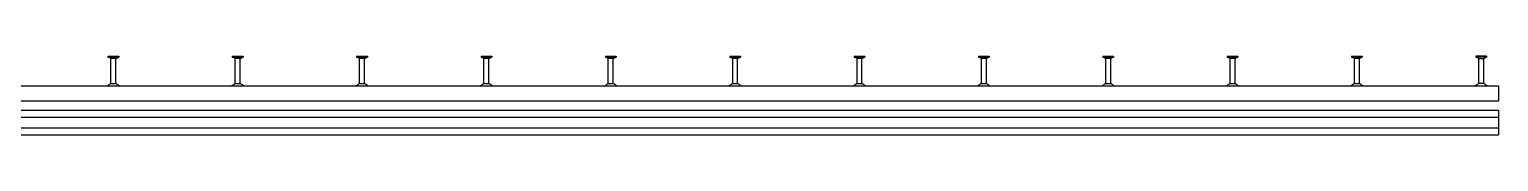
# Model space of a CAD drawing. Header units: millimetres. Extents: x -466 to 5678, y -7065 to 2232.
# Drawn here: x 2721 to 5675, y -4117 to -3959 of the extents above; entities that cross this region are included whole.
import ezdxf

# ---------------------------------------------------------------- set-up
doc = ezdxf.new("R2010")
doc.units = ezdxf.units.MM
doc.layers.add('HALFEN', color=2, linetype='CONTINUOUS')

msp = doc.modelspace()

# ---------------------------------------------------------------- linework, layer by layer
at = {"layer": 'HALFEN'}
for p, q in [((2879.3, -3959), (2879.3, -3961.2)), ((2879.3, -3959), (2901.2, -3959)), ((2879.3, -3961.2), (2901.2, -3961.2)), ((2884.8, -3963.8), (2880.4, -3961.2)), ((2885.2, -3959.5), (2885.2, -3960.7)), ((2885.3, -4014), (2885.3, -3964.6)), ((2894.8, -3964), (2885.7, -3964)), ((2895.3, -3959.5), (2895.3, -3960.7)), ((2895.3, -4014), (2895.3, -3964.6)), ((2895.8, -3963.8), (2900.1, -3961.2)), ((2901.2, -3959), (2901.2, -3961.2)), ((3129.3, -3959), (3129.3, -3961.2)), ((3129.3, -3959), (3151.2, -3959)), ((3129.3, -3961.2), (3151.2, -3961.2)), ((3134.8, -3963.8), (3130.4, -3961.2)), ((3135.2, -3959.5), (3135.2, -3960.7)), ((3135.3, -4014), (3135.3, -3964.6)), ((3144.8, -3964), (3135.7, -3964)), ((3145.3, -3959.5), (3145.3, -3960.7)), ((3145.3, -4014), (3145.3, -3964.6)), ((3145.8, -3963.8), (3150.1, -3961.2)), ((3151.2, -3959), (3151.2, -3961.2)), ((3379.3, -3959), (3379.3, -3961.2)), ((3379.3, -3959), (3401.2, -3959)), ((3379.3, -3961.2), (3401.2, -3961.2)), ((3384.8, -3963.8), (3380.4, -3961.2)), ((3385.2, -3959.5), (3385.2, -3960.7)), ((3385.3, -4014), (3385.3, -3964.6)), ((3394.8, -3964), (3385.7, -3964)), ((3395.3, -3959.5), (3395.3, -3960.7)), ((3395.3, -4014), (3395.3, -3964.6)), ((3395.8, -3963.8), (3400.1, -3961.2)), ((3401.2, -3959), (3401.2, -3961.2)), ((3629.3, -3959), (3629.3, -3961.2)), ((3629.3, -3959), (3651.2, -3959)), ((3629.3, -3961.2), (3651.2, -3961.2)), ((3634.8, -3963.8), (3630.4, -3961.2)), ((3635.2, -3959.5), (3635.2, -3960.7)), ((3635.3, -4014), (3635.3, -3964.6)), ((3644.8, -3964), (3635.7, -3964)), ((3645.3, -3959.5), (3645.3, -3960.7)), ((3645.3, -4014), (3645.3, -3964.6)), ((3645.8, -3963.8), (3650.1, -3961.2)), ((3651.2, -3959), (3651.2, -3961.2)), ((3879.3, -3959), (3879.3, -3961.2)), ((3879.3, -3959), (3901.2, -3959)), ((3879.3, -3961.2), (3901.2, -3961.2)), ((3884.8, -3963.8), (3880.4, -3961.2)), ((3885.2, -3959.5), (3885.2, -3960.7)), ((3885.3, -4014), (3885.3, -3964.6)), ((3894.8, -3964), (3885.7, -3964)), ((3895.3, -3959.5), (3895.3, -3960.7)), ((3895.3, -4014), (3895.3, -3964.6)), ((3895.8, -3963.8), (3900.1, -3961.2)), ((3901.2, -3959), (3901.2, -3961.2)), ((4129.3, -3959), (4129.3, -3961.2)), ((4129.3, -3959), (4151.2, -3959)), ((4129.3, -3961.2), (4151.2, -3961.2)), ((4134.8, -3963.8), (4130.4, -3961.2)), ((4135.2, -3959.5), (4135.2, -3960.7)), ((4135.3, -4014), (4135.3, -3964.6)), ((4144.8, -3964), (4135.7, -3964)), ((4145.3, -3959.5), (4145.3, -3960.7)), ((4145.3, -4014), (4145.3, -3964.6)), ((4145.8, -3963.8), (4150.1, -3961.2)), ((4151.2, -3959), (4151.2, -3961.2)), ((4379.3, -3959), (4379.3, -3961.2)), ((4379.3, -3959), (4401.2, -3959)), ((4379.3, -3961.2), (4401.2, -3961.2)), ((4384.8, -3963.8), (4380.4, -3961.2)), ((4385.2, -3959.5), (4385.2, -3960.7)), ((4385.3, -4014), (4385.3, -3964.6)), ((4394.8, -3964), (4385.7, -3964)), ((4395.3, -3959.5), (4395.3, -3960.7)), ((4395.3, -4014), (4395.3, -3964.6)), ((4395.8, -3963.8), (4400.1, -3961.2)), ((4401.2, -3959), (4401.2, -3961.2)), ((4629.3, -3959), (4629.3, -3961.2)), ((4629.3, -3959), (4651.2, -3959)), ((4629.3, -3961.2), (4651.2, -3961.2)), ((4634.8, -3963.8), (4630.4, -3961.2)), ((4635.2, -3959.5), (4635.2, -3960.7)), ((4635.3, -4014), (4635.3, -3964.6)), ((4644.8, -3964), (4635.7, -3964)), ((4645.3, -3959.5), (4645.3, -3960.7)), ((4645.3, -4014), (4645.3, -3964.6)), ((4645.8, -3963.8), (4650.1, -3961.2)), ((4651.2, -3959), (4651.2, -3961.2)), ((4879.3, -3959), (4879.3, -3961.2)), ((4879.3, -3959), (4901.2, -3959)), ((4879.3, -3961.2), (4901.2, -3961.2)), ((4884.8, -3963.8), (4880.4, -3961.2)), ((4885.2, -3959.5), (4885.2, -3960.7)), ((4885.3, -4014), (4885.3, -3964.6)), ((4894.8, -3964), (4885.7, -3964)), ((4895.3, -3959.5), (4895.3, -3960.7)), ((4895.3, -4014), (4895.3, -3964.6)), ((4895.8, -3963.8), (4900.1, -3961.2)), ((4901.2, -3959), (4901.2, -3961.2)), ((5129.3, -3959), (5129.3, -3961.2)), ((5129.3, -3959), (5151.2, -3959)), ((5129.3, -3961.2), (5151.2, -3961.2)), ((5134.8, -3963.8), (5130.4, -3961.2)), ((5135.2, -3959.5), (5135.2, -3960.7)), ((5135.3, -4014), (5135.3, -3964.6)), ((5144.8, -3964), (5135.7, -3964)), ((5145.3, -3959.5), (5145.3, -3960.7)), ((5145.3, -4014), (5145.3, -3964.6)), ((5145.8, -3963.8), (5150.1, -3961.2)), ((5151.2, -3959), (5151.2, -3961.2)), ((5379.3, -3959), (5379.3, -3961.2)), ((5379.3, -3959), (5401.2, -3959)), ((5379.3, -3961.2), (5401.2, -3961.2)), ((5384.8, -3963.8), (5380.4, -3961.2)), ((5385.2, -3959.5), (5385.2, -3960.7)), ((5385.3, -4014), (5385.3, -3964.6)), ((5394.8, -3964), (5385.7, -3964)), ((5395.3, -3959.5), (5395.3, -3960.7)), ((5395.3, -4014), (5395.3, -3964.6)), ((5395.8, -3963.8), (5400.1, -3961.2)), ((5401.2, -3959), (5401.2, -3961.2)), ((5651.2, -3959), (5629.3, -3959)), ((5629.3, -3959), (5629.3, -3961.2)), ((5651.2, -3961.2), (5629.3, -3961.2)), ((5634.8, -3963.8), (5630.4, -3961.2)), ((5635.2, -3959.5), (5635.2, -3960.7)), ((5635.3, -4014), (5635.3, -3964.6)), ((5635.7, -3964), (5644.8, -3964)), ((5645.3, -3959.5), (5645.3, -3960.7)), ((5645.3, -4014), (5645.3, -3964.6)), ((5645.8, -3963.8), (5650.1, -3961.2)), ((5651.2, -3959), (5651.2, -3961.2)), ((2884.5, -4014), (2896, -4014)), ((3134.5, -4014), (3146, -4014)), ((3384.5, -4014), (3396, -4014)), ((3634.5, -4014), (3646, -4014)), ((3884.5, -4014), (3896, -4014)), ((4134.5, -4014), (4146, -4014)), ((4384.5, -4014), (4396, -4014)), ((4634.5, -4014), (4646, -4014)), ((4884.5, -4014), (4896, -4014)), ((5134.5, -4014), (5146, -4014)), ((5384.5, -4014), (5396, -4014)), ((5646, -4014), (5634.5, -4014)), ((-394.7, -4019), (5675.3, -4019)), ((5675.3, -4019), (5675.3, -4044.3)), ((5675.3, -4044.3), (5675.3, -4049)), ((-394.7, -4049), (5675.3, -4049)), ((-394.7, -4067.5), (5675.3, -4067.5)), ((5675.3, -4067.5), (5675.3, -4117.5)), ((-394.7, -4081.5), (5675.3, -4081.5)), ((-394.7, -4103.5), (5675.3, -4103.5)), ((-394.7, -4117.5), (5675.3, -4117.5))]:
    msp.add_line(p, q, dxfattribs=at)
for centre, radius, start, end in [((2884.3, -3964.6), 1, 0, 60), ((2896.3, -3964.6), 1, 120, 180), ((3134.3, -3964.6), 1, 0, 60), ((3146.3, -3964.6), 1, 120, 180), ((3384.3, -3964.6), 1, 0, 60), ((3396.3, -3964.6), 1, 120, 180), ((3634.3, -3964.6), 1, 0, 60), ((3646.3, -3964.6), 1, 120, 180), ((3884.3, -3964.6), 1, 0, 60), ((3896.3, -3964.6), 1, 120, 180), ((4134.3, -3964.6), 1, 0, 60), ((4146.3, -3964.6), 1, 120, 180), ((4384.3, -3964.6), 1, 0, 60), ((4396.3, -3964.6), 1, 120, 180), ((4634.3, -3964.6), 1, 0, 60), ((4646.3, -3964.6), 1, 120, 180), ((4884.3, -3964.6), 1, 0, 60), ((4896.3, -3964.6), 1, 120, 180), ((5134.3, -3964.6), 1, 0, 60), ((5146.3, -3964.6), 1, 120, 180), ((5384.3, -3964.6), 1, 0, 60), ((5396.3, -3964.6), 1, 120, 180), ((5634.3, -3964.6), 1, 0, 60), ((5646.3, -3964.6), 1, 120, 180), ((2869.4, -3997.8), 22.2, 294.6836, 312.9728), ((2911.2, -3997.8), 22.2, 227.0272, 245.3164), ((3119.4, -3997.8), 22.2, 294.6836, 312.9728), ((3161.2, -3997.8), 22.2, 227.0272, 245.3164), ((3369.4, -3997.8), 22.2, 294.6836, 312.9728), ((3411.2, -3997.8), 22.2, 227.0272, 245.3164), ((3619.4, -3997.8), 22.2, 294.6836, 312.9728), ((3661.2, -3997.8), 22.2, 227.0272, 245.3164), ((3869.4, -3997.8), 22.2, 294.6836, 312.9728), ((3911.2, -3997.8), 22.2, 227.0272, 245.3164), ((4119.4, -3997.8), 22.2, 294.6836, 312.9728), ((4161.2, -3997.8), 22.2, 227.0272, 245.3164), ((4369.4, -3997.8), 22.2, 294.6836, 312.9728), ((4411.2, -3997.8), 22.2, 227.0272, 245.3164), ((4619.4, -3997.8), 22.2, 294.6836, 312.9728), ((4661.2, -3997.8), 22.2, 227.0272, 245.3164), ((4869.4, -3997.8), 22.2, 294.6836, 312.9728), ((4911.2, -3997.8), 22.2, 227.0272, 245.3164), ((5119.4, -3997.8), 22.2, 294.6836, 312.9728), ((5161.2, -3997.8), 22.2, 227.0272, 245.3164), ((5369.4, -3997.8), 22.2, 294.6836, 312.9728), ((5411.2, -3997.8), 22.2, 227.0272, 245.3164), ((5619.4, -3997.8), 22.2, 294.6836, 312.9728), ((5661.2, -3997.8), 22.2, 227.0272, 245.3164), ((2873.7, -4007.3), 11.8, 270, 294.6836), ((2906.8, -4007.3), 11.8, 245.3164, 270), ((3123.7, -4007.3), 11.8, 270, 294.6836), ((3156.8, -4007.3), 11.8, 245.3164, 270), ((3373.7, -4007.3), 11.8, 270, 294.6836), ((3406.8, -4007.3), 11.8, 245.3164, 270), ((3623.7, -4007.3), 11.8, 270, 294.6836), ((3656.8, -4007.3), 11.8, 245.3164, 270), ((3873.7, -4007.3), 11.8, 270, 294.6836), ((3906.8, -4007.3), 11.8, 245.3164, 270), ((4123.7, -4007.3), 11.8, 270, 294.6836), ((4156.8, -4007.3), 11.8, 245.3164, 270), ((4373.7, -4007.3), 11.8, 270, 294.6836), ((4406.8, -4007.3), 11.8, 245.3164, 270), ((4623.7, -4007.3), 11.8, 270, 294.6836), ((4656.8, -4007.3), 11.8, 245.3164, 270), ((4873.7, -4007.3), 11.8, 270, 294.6836), ((4906.8, -4007.3), 11.8, 245.3164, 270), ((5123.7, -4007.3), 11.8, 270, 294.6836), ((5156.8, -4007.3), 11.8, 245.3164, 270), ((5373.7, -4007.3), 11.8, 270, 294.6836), ((5406.8, -4007.3), 11.8, 245.3164, 270), ((5623.7, -4007.3), 11.8, 270, 294.6836), ((5656.8, -4007.3), 11.8, 245.3164, 270)]:
    msp.add_arc(centre, radius, start, end, dxfattribs=at)

doc.saveas('drawing.dxf')
